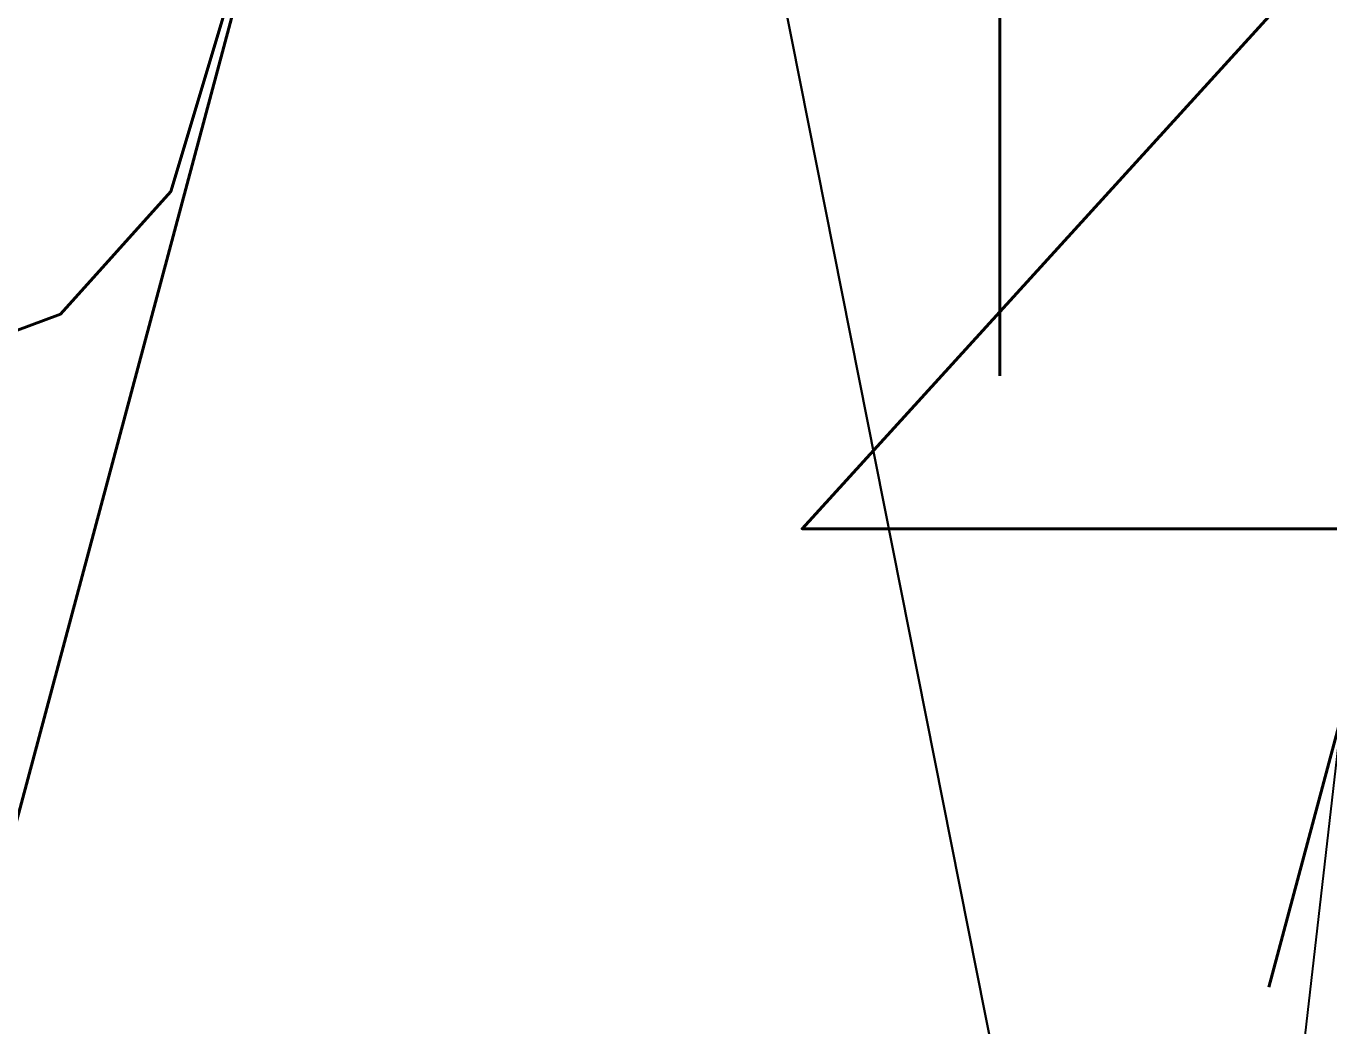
# Model space of a CAD drawing. Header units: metres. Extents: x 222509 to 223547, y 765290 to 766147.
# Drawn here: x 223040.8205 to 223041.1994, y 765862.5894 to 765862.8802 of the extents above; entities that cross this region are included whole.
import ezdxf
from ezdxf.enums import TextEntityAlignment as Align

# ---------------------------------------------------------------- set-up
doc = ezdxf.new("R2010")
doc.units = ezdxf.units.M
for name, color, linetype in [('pcell', 160, 'Continuous'), ('PNT', 8, 'Continuous'), ('PNT2510', 8, 'Continuous'), ('PNTELEV', 5, 'Continuous'), ('PNTELEV2510', 7, 'Continuous'), ('Tcontours1', 250, 'Continuous')]:
    doc.layers.add(name, color=color, linetype=linetype)
doc.styles.add('PTXT', font='txt.shx')

# ---------------------------------------------------------------- blocks, each defined once
blk = doc.blocks.new('SRVPNO9')
at = {"layer": 'PNTELEV2510', "style": 'PTXT', "oblique": 15}
blk.add_attdef('ELEV2', text='', height=1, dxfattribs=at).set_placement((-0.0346, -1.72332), align=Align.CENTER)
blk = doc.blocks.new('G$CAC2BD834')
at = {"layer": 'Tcontours1', "elevation": 514}
blk.add_lwpolyline([(223030.32961, 765857.1402), (223035.04596, 765858.43321), (223038.34066, 765859.43256), (223039.54687, 765858.32545), (223040.48513, 765857.30738), (223040.73199, 765858.5522), (223041.23713, 765862.97761), (223041.46789, 765863.08653), (223042.25653, 765863.38036), (223044.68172, 765863.63512)], dxfattribs=at)
at = {"layer": 'PNT2510'}
ref = blk.add_blockref('SRVPNO9', (223041.23, 765863.29, 514.02), dxfattribs=dict(at, xscale=0.4, yscale=0.4, zscale=0.4))
ref.add_attrib('ELEV2', '514.02', dxfattribs={"layer": 'PNTELEV2510', "height": 0.4, "style": 'PTXT', "oblique": 15}).set_placement((223041.21616, 765862.60067, 514.02), align=Align.CENTER)
blk = doc.blocks.new('SRVPNO1')
at = {"layer": 'PNTELEV', "color": 8, "style": 'PTXT'}
blk.add_attdef('ELEV2', (1.5, -0.5), '', height=1, dxfattribs=at)
blk = doc.blocks.new('G$C9B10AD15')
at = {"layer": 'PNT', "color": 252}
ref = blk.add_blockref('SRVPNO1', (223040.043, 765862.966, 512.242), dxfattribs=dict(at, xscale=0.375, yscale=0.375, zscale=0.375))
ref.add_attrib('ELEV2', '512.24', (223040.6055, 765862.7785, 512.242), dxfattribs={"layer": 'PNTELEV', "color": 8, "height": 0.375, "style": 'PTXT'})
blk = doc.blocks.new('G$C915B2375')
at = {"layer": 'pcell'}
blk.add_lwpolyline([(223047.01418, 765844.22176), (223045.99555, 765846.50424), (223045.05048, 765848.81815), (223044.17994, 765851.16111), (223043.38482, 765853.53073), (223042.66594, 765855.92458), (223042.02403, 765858.34021), (223041.45976, 765860.77514), (223040.97369, 765863.22689), (223040.56633, 765865.69293), (223040.23809, 765868.17075), (223039.98931, 765870.6578), (223039.95877, 765871.03267), (223041.14856, 765880.12839)], dxfattribs=at)
blk.add_lwpolyline([(223041.38678, 765878.83756), (223041.14859, 765880.12867), (223039.95877, 765871.03267), (223039.98931, 765870.6578), (223040.23809, 765868.17075), (223040.56633, 765865.69293), (223040.97369, 765863.22689), (223041.45976, 765860.77514), (223042.02403, 765858.34021), (223042.66594, 765855.92458), (223043.38482, 765853.53073), (223044.17994, 765851.16111), (223045.05048, 765848.81815), (223045.99555, 765846.50424), (223047.01418, 765844.22176), (223047.91376, 765842.36785), (223045.16423, 765857.72729), (223043.99729, 765864.24607)], close=True, dxfattribs=at)
blk = doc.blocks.new('G$CFB36F9AD')
at = {"layer": 'PNT'}
ref = blk.add_blockref('SRVPNO1', (223040.043, 765862.966, 512.242), dxfattribs=dict(at, xscale=0.375, yscale=0.375, zscale=0.375))
ref.add_attrib('ELEV2', '512.24', (223040.6055, 765862.7785, 512.242), dxfattribs={"layer": 'PNTELEV', "color": 8, "height": 0.375, "style": 'PTXT'})

msp = doc.modelspace()

# ---------------------------------------------------------------- block references
for name in ['G$CAC2BD834', 'G$C915B2375', 'G$C9B10AD15', 'G$CFB36F9AD']:
    msp.add_blockref(name, (0, 0))

doc.saveas('drawing.dxf')
